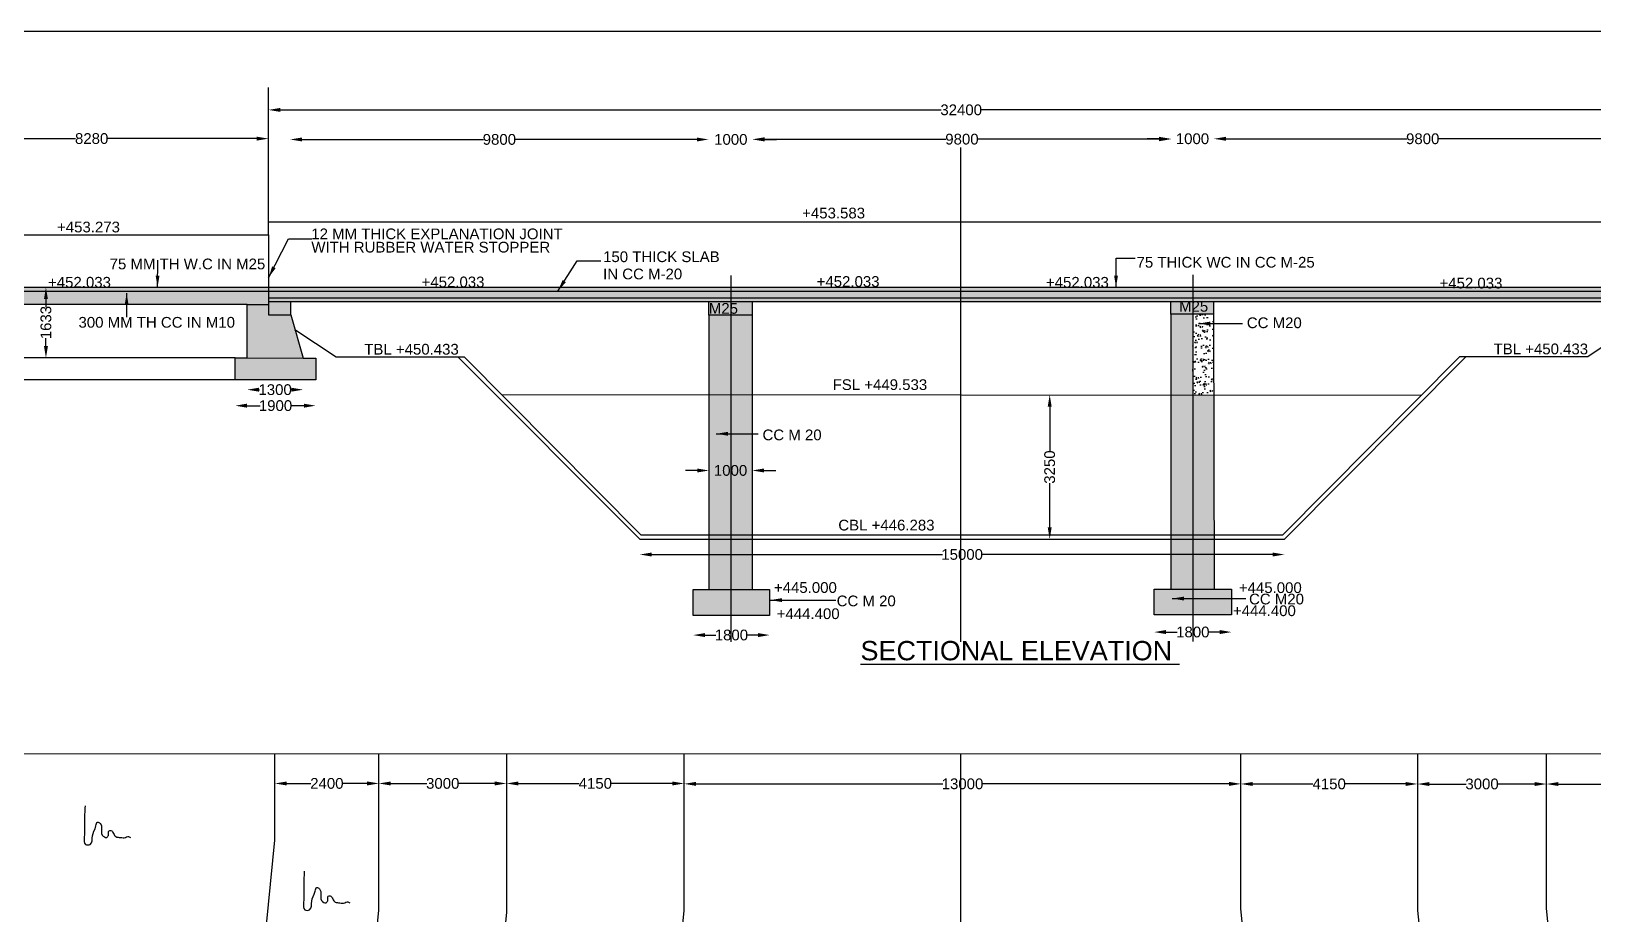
# Model space of a CAD drawing. Header units: millimetres. Extents: x 2030163 to 2138492, y 45478603 to 45539155.
# Drawn here: x 2057371 to 2093793, y 45518571 to 45539155 of the extents above; entities that cross this region are included whole.
import ezdxf

# ---------------------------------------------------------------- set-up
doc = ezdxf.new("R2010")
doc.units = ezdxf.units.MM
doc.header["$MEASUREMENT"] = 0
doc.layers.add('DRAWING', color=2, linetype='Continuous')
doc.layers.add('TEXT', color=7, linetype='Continuous')
doc.styles.get("Standard").update_dxf_attribs({"font": 'arial.ttf', "height": 250})
doc.dimstyles.get("Standard").update_dxf_attribs({"dimtxt": 300, "dimasz": 275, "dimexe": 0.18, "dimexo": 0.0625, "dimgap": 0.09, "dimtad": 0, "dimdec": 0, "dimzin": 0, "dimdsep": 46, "dimtxsty": 'Standard', "dimcen": 0.09, "dimse1": 1, "dimse2": 1, "dimadec": 0, "dimazin": 0, "dimtfac": 1, "dimtdec": 0, "dimtofl": 0, "dimtmove": 0, "dimatfit": 3, "dimfxl": 1, "dimtolj": 1, "dimtzin": 0, "dimarcsym": 0})
pattern_1 = [(50, (0, 0), (358.6300913, -31.3760675), [37.5, -412.5]), (355, (0, 0), (-69.3756668, 376.0960669), [30, -330]), (100.4514, (29.9, -2.6), (289.2546909, 344.719771), [31.870095, -350.571056]), (46.1842, (0, 100), (533.6205243, -82.759507), [56.25, -618.75]), (96.6356, (44.47, 93.1), (467.331353, 487.0589355), [47.805144, -525.8565]), (351.1842, (0, 100), (467.3309726, 487.0593005), [45, -495]), (21, (50, 75), (298.453526, -201.3094453), [37.5, -412.5]), (326, (50, 75), (121.657666, 362.5750225), [30, -330]), (71.4514, (74.87, 58.22), (420.1113143, 161.2652484), [31.870095, -350.571056]), (37.5, (0, 0), (6.07992766, 166.4469269), [0, -326, 0, -335, 0, -331.25]), (7.5, (0, 0), (131.5347687, 197.20585594), [0, -191, 0, -318.5, 0, -126.25]), (327.5, (-111.5, 0), (266.9112181, -11.27743587), [0, -125, 0, -390, 0, -517.5]), (317.5, (-161.5, 0), (291.5930847, 50.0524912), [0, -162.5, 0, -259, 0, -367.5])]

# ---------------------------------------------------------------- blocks, each defined once
blk = doc.blocks.new('*D58')
at = {"layer": 'Defpoints', "color": 0, "transparency": 16777216}
for p in [(2062902, 45536654), (2054655, 45534415), (2062902, 45534415)]:
    blk.add_point(p, dxfattribs=at)
at = {"layer": 'TEXT', "color": 0, "lineweight": -2, "transparency": 16777216}
for p, q in [((2054930, 45536654), (2058405, 45536654)), ((2062627, 45536654), (2059152, 45536654))]:
    blk.add_line(p, q, dxfattribs=at)
at = {"layer": 'TEXT', "color": 0, "transparency": 16777216}
for points in [[(2054930, 45536699), (2054930, 45536608), (2054655, 45536654)], [(2062627, 45536699), (2062627, 45536608), (2062902, 45536654)]]:
    blk.add_solid(points, dxfattribs=at)
at = {"layer": 'TEXT', "color": 0, "transparency": 16777216, "insert": (2058779, 45536654), "char_height": 250, "attachment_point": 5}
blk.add_mtext('\\A1;8280', dxfattribs=at)
blk = doc.blocks.new('*D59')
at = {"layer": 'Defpoints', "color": 0, "transparency": 16777216}
for p in [(2095194, 45537323), (2062902, 45534719), (2095194, 45534719)]:
    blk.add_point(p, dxfattribs=at)
at = {"layer": 'TEXT', "color": 0, "lineweight": -2, "transparency": 16777216}
for p, q in [((2063177, 45537323), (2078578, 45537323)), ((2094919, 45537323), (2079518, 45537323))]:
    blk.add_line(p, q, dxfattribs=at)
at = {"layer": 'TEXT', "color": 0, "transparency": 16777216}
for points in [[(2063177, 45537368), (2063177, 45537277), (2062902, 45537323)], [(2094919, 45537368), (2094919, 45537277), (2095194, 45537323)]]:
    blk.add_solid(points, dxfattribs=at)
at = {"layer": 'TEXT', "color": 0, "transparency": 16777216, "insert": (2079048, 45537323), "char_height": 250, "attachment_point": 5}
blk.add_mtext('\\A1;32400', dxfattribs=at)
blk = doc.blocks.new('*D60')
at = {"layer": 'Defpoints', "color": 0, "transparency": 16777216}
for p in [(2063405, 45536652), (2073161, 45536644), (2073161, 45536634)]:
    blk.add_point(p, dxfattribs=at)
at = {"layer": 'TEXT', "color": 0, "lineweight": -2, "transparency": 16777216}
for p, q in [((2063680, 45536634), (2067910, 45536634)), ((2072886, 45536634), (2068656, 45536634))]:
    blk.add_line(p, q, dxfattribs=at)
at = {"layer": 'TEXT', "color": 0, "transparency": 16777216}
for points in [[(2063680, 45536679), (2063680, 45536588), (2063405, 45536634)], [(2072886, 45536679), (2072886, 45536588), (2073161, 45536634)]]:
    blk.add_solid(points, dxfattribs=at)
at = {"layer": 'TEXT', "color": 0, "transparency": 16777216, "insert": (2068283, 45536634), "char_height": 250, "attachment_point": 5}
blk.add_mtext('\\A1;9800', dxfattribs=at)
blk = doc.blocks.new('*D61')
at = {"layer": 'Defpoints', "color": 0, "transparency": 16777216}
for p in [(2073161, 45536644), (2074195, 45536634), (2074195, 45536634)]:
    blk.add_point(p, dxfattribs=at)
at = {"layer": 'TEXT', "color": 0, "lineweight": -2, "transparency": 16777216}
for p, q in [((2072886, 45536634), (2072611, 45536634)), ((2074470, 45536634), (2074745, 45536634))]:
    blk.add_line(p, q, dxfattribs=at)
at = {"layer": 'TEXT', "color": 0, "transparency": 16777216}
for points in [[(2072886, 45536679), (2072886, 45536588), (2073161, 45536634)], [(2074470, 45536679), (2074470, 45536588), (2074195, 45536634)]]:
    blk.add_solid(points, dxfattribs=at)
at = {"layer": 'TEXT', "color": 0, "transparency": 16777216, "insert": (2073678, 45536634), "char_height": 250, "attachment_point": 5}
blk.add_mtext('\\A1;1000', dxfattribs=at)
blk = doc.blocks.new('*D62')
at = {"layer": 'Defpoints', "color": 0, "transparency": 16777216}
for p in [(2074195, 45536634), (2083935, 45536666), (2083935, 45536640)]:
    blk.add_point(p, dxfattribs=at)
at = {"layer": 'TEXT', "color": 0, "lineweight": -2, "transparency": 16777216}
for p, q in [((2074470, 45536640), (2078692, 45536640)), ((2083660, 45536640), (2079438, 45536640))]:
    blk.add_line(p, q, dxfattribs=at)
at = {"layer": 'TEXT', "color": 0, "transparency": 16777216}
for points in [[(2074470, 45536686), (2074470, 45536594), (2074195, 45536640)], [(2083660, 45536686), (2083660, 45536594), (2083935, 45536640)]]:
    blk.add_solid(points, dxfattribs=at)
at = {"layer": 'TEXT', "color": 0, "transparency": 16777216, "insert": (2079065, 45536640), "char_height": 250, "attachment_point": 5}
blk.add_mtext('\\A1;9800', dxfattribs=at)
blk = doc.blocks.new('*D63')
at = {"layer": 'Defpoints', "color": 0, "transparency": 16777216}
for p in [(2083935, 45536640), (2084943, 45536650), (2084943, 45536640)]:
    blk.add_point(p, dxfattribs=at)
at = {"layer": 'TEXT', "color": 0, "lineweight": -2, "transparency": 16777216}
for p, q in [((2083660, 45536650), (2083385, 45536650)), ((2085218, 45536650), (2085493, 45536650))]:
    blk.add_line(p, q, dxfattribs=at)
at = {"layer": 'TEXT', "color": 0, "transparency": 16777216}
for points in [[(2083660, 45536696), (2083660, 45536604), (2083935, 45536650)], [(2085218, 45536696), (2085218, 45536604), (2084943, 45536650)]]:
    blk.add_solid(points, dxfattribs=at)
at = {"layer": 'TEXT', "color": 0, "transparency": 16777216, "insert": (2084439, 45536650), "char_height": 250, "attachment_point": 5}
blk.add_mtext('\\A1;1000', dxfattribs=at)
blk = doc.blocks.new('*D64')
at = {"layer": 'Defpoints', "color": 0, "transparency": 16777216}
for p in [(2084943, 45536650), (2094669, 45536650), (2094669, 45536649)]:
    blk.add_point(p, dxfattribs=at)
at = {"layer": 'TEXT', "color": 0, "lineweight": -2, "transparency": 16777216}
for p, q in [((2085218, 45536649), (2089433, 45536649)), ((2094394, 45536649), (2090179, 45536649))]:
    blk.add_line(p, q, dxfattribs=at)
at = {"layer": 'TEXT', "color": 0, "transparency": 16777216}
for points in [[(2085218, 45536695), (2085218, 45536604), (2084943, 45536649)], [(2094394, 45536695), (2094394, 45536604), (2094669, 45536649)]]:
    blk.add_solid(points, dxfattribs=at)
at = {"layer": 'TEXT', "color": 0, "transparency": 16777216, "insert": (2089806, 45536649), "char_height": 250, "attachment_point": 5}
blk.add_mtext('\\A1;9800', dxfattribs=at)
blk = doc.blocks.new('*D70')
at = {"layer": 'Defpoints', "color": 0, "transparency": 16777216}
for p in [(2057680, 45533190), (2057714, 45531546), (2057714, 45531546)]:
    blk.add_point(p, dxfattribs=at)
at = {"layer": 'TEXT', "color": 0, "lineweight": -2, "transparency": 16777216}
for p, q in [((2057714, 45532915), (2057714, 45532729)), ((2057714, 45531821), (2057714, 45532006))]:
    blk.add_line(p, q, dxfattribs=at)
at = {"layer": 'TEXT', "color": 0, "transparency": 16777216}
for points in [[(2057668, 45532915), (2057760, 45532915), (2057714, 45533190)], [(2057668, 45531821), (2057760, 45531821), (2057714, 45531546)]]:
    blk.add_solid(points, dxfattribs=at)
at = {"layer": 'TEXT', "color": 0, "transparency": 16777216, "insert": (2057714, 45532368), "char_height": 250, "attachment_point": 5, "rotation": 90}
blk.add_mtext('\\A1;1633', dxfattribs=at)
blk = doc.blocks.new('*D71')
at = {"layer": 'Defpoints', "color": 0, "transparency": 16777216}
for p in [(2062405, 45531546), (2063708, 45531539), (2063708, 45530804)]:
    blk.add_point(p, dxfattribs=at)
at = {"layer": 'TEXT', "color": 0, "lineweight": -2, "transparency": 16777216}
for p, q in [((2062680, 45530804), (2062695, 45530804)), ((2063433, 45530804), (2063418, 45530804))]:
    blk.add_line(p, q, dxfattribs=at)
at = {"layer": 'TEXT', "color": 0, "transparency": 16777216}
for points in [[(2062680, 45530850), (2062680, 45530758), (2062405, 45530804)], [(2063433, 45530850), (2063433, 45530758), (2063708, 45530804)]]:
    blk.add_solid(points, dxfattribs=at)
at = {"layer": 'TEXT', "color": 0, "transparency": 16777216, "insert": (2063056, 45530804), "char_height": 250, "attachment_point": 5}
blk.add_mtext('\\A1;1300', dxfattribs=at)
blk = doc.blocks.new('*D72')
at = {"layer": 'Defpoints', "color": 0, "transparency": 16777216}
for p in [(2062125, 45531038), (2064004, 45531038), (2064004, 45530432)]:
    blk.add_point(p, dxfattribs=at)
at = {"layer": 'TEXT', "color": 0, "lineweight": -2, "transparency": 16777216}
for p, q in [((2062400, 45530432), (2062704, 45530432)), ((2063729, 45530432), (2063426, 45530432))]:
    blk.add_line(p, q, dxfattribs=at)
at = {"layer": 'TEXT', "color": 0, "transparency": 16777216}
for points in [[(2062400, 45530478), (2062400, 45530386), (2062125, 45530432)], [(2063729, 45530478), (2063729, 45530386), (2064004, 45530432)]]:
    blk.add_solid(points, dxfattribs=at)
at = {"layer": 'TEXT', "color": 0, "transparency": 16777216, "insert": (2063065, 45530432), "char_height": 250, "attachment_point": 5}
blk.add_mtext('\\A1;1900', dxfattribs=at)
blk = doc.blocks.new('*D73')
at = {"layer": 'Defpoints', "color": 0, "transparency": 16777216}
for p in [(2073169, 45528922), (2074176, 45528922), (2074176, 45528922)]:
    blk.add_point(p, dxfattribs=at)
at = {"layer": 'TEXT', "color": 0, "lineweight": -2, "transparency": 16777216}
for p, q in [((2072894, 45528922), (2072619, 45528922)), ((2074451, 45528922), (2074726, 45528922))]:
    blk.add_line(p, q, dxfattribs=at)
at = {"layer": 'TEXT', "color": 0, "transparency": 16777216}
for points in [[(2072894, 45528968), (2072894, 45528876), (2073169, 45528922)], [(2074451, 45528968), (2074451, 45528876), (2074176, 45528922)]]:
    blk.add_solid(points, dxfattribs=at)
at = {"layer": 'TEXT', "color": 0, "transparency": 16777216, "insert": (2073672, 45528922), "char_height": 250, "attachment_point": 5}
blk.add_mtext('\\A1;1000', dxfattribs=at)
blk = doc.blocks.new('*D74')
at = {"layer": 'Defpoints', "color": 0, "transparency": 16777216}
for p in [(2072801, 45525542), (2074584, 45525542), (2074584, 45525087)]:
    blk.add_point(p, dxfattribs=at)
at = {"layer": 'TEXT', "color": 0, "lineweight": -2, "transparency": 16777216}
for p, q in [((2073076, 45525087), (2073331, 45525087)), ((2074309, 45525087), (2074053, 45525087))]:
    blk.add_line(p, q, dxfattribs=at)
at = {"layer": 'TEXT', "color": 0, "transparency": 16777216}
for points in [[(2073076, 45525133), (2073076, 45525041), (2072801, 45525087)], [(2074309, 45525133), (2074309, 45525041), (2074584, 45525087)]]:
    blk.add_solid(points, dxfattribs=at)
at = {"layer": 'TEXT', "color": 0, "transparency": 16777216, "insert": (2073692, 45525087), "char_height": 250, "attachment_point": 5}
blk.add_mtext('\\A1;1800', dxfattribs=at)
blk = doc.blocks.new('*D75')
at = {"layer": 'Defpoints', "color": 0, "transparency": 16777216}
for p in [(2083544, 45525556), (2085351, 45525556), (2085351, 45525157)]:
    blk.add_point(p, dxfattribs=at)
at = {"layer": 'TEXT', "color": 0, "lineweight": -2, "transparency": 16777216}
for p, q in [((2083819, 45525157), (2084086, 45525157)), ((2085076, 45525157), (2084808, 45525157))]:
    blk.add_line(p, q, dxfattribs=at)
at = {"layer": 'TEXT', "color": 0, "transparency": 16777216}
for points in [[(2083819, 45525203), (2083819, 45525111), (2083544, 45525157)], [(2085076, 45525203), (2085076, 45525111), (2085351, 45525157)]]:
    blk.add_solid(points, dxfattribs=at)
at = {"layer": 'TEXT', "color": 0, "transparency": 16777216, "insert": (2084447, 45525157), "char_height": 250, "attachment_point": 5}
blk.add_mtext('\\A1;1800', dxfattribs=at)
blk = doc.blocks.new('*D76')
at = {"layer": 'Defpoints', "color": 0, "transparency": 16777216}
for p in [(2081111, 45530681), (2081111, 45527322), (2081111, 45527322)]:
    blk.add_point(p, dxfattribs=at)
at = {"layer": 'TEXT', "color": 0, "lineweight": -2, "transparency": 16777216}
for p, q in [((2081111, 45530406), (2081111, 45529374)), ((2081111, 45527597), (2081111, 45528628))]:
    blk.add_line(p, q, dxfattribs=at)
at = {"layer": 'TEXT', "color": 0, "transparency": 16777216}
for points in [[(2081065, 45530406), (2081157, 45530406), (2081111, 45530681)], [(2081065, 45527597), (2081157, 45527597), (2081111, 45527322)]]:
    blk.add_solid(points, dxfattribs=at)
at = {"layer": 'TEXT', "color": 0, "transparency": 16777216, "insert": (2081111, 45529001), "char_height": 250, "attachment_point": 5, "rotation": 90}
blk.add_mtext('\\A1;3250', dxfattribs=at)
blk = doc.blocks.new('*D77')
at = {"layer": 'Defpoints', "color": 0, "transparency": 16777216}
for p in [(2071556, 45527322), (2086584, 45527322), (2086584, 45526964)]:
    blk.add_point(p, dxfattribs=at)
at = {"layer": 'TEXT', "color": 0, "lineweight": -2, "transparency": 16777216}
for p, q in [((2071831, 45526964), (2078612, 45526964)), ((2086309, 45526964), (2079528, 45526964))]:
    blk.add_line(p, q, dxfattribs=at)
at = {"layer": 'TEXT', "color": 0, "transparency": 16777216}
for points in [[(2071831, 45527010), (2071831, 45526918), (2071556, 45526964)], [(2086309, 45527010), (2086309, 45526918), (2086584, 45526964)]]:
    blk.add_solid(points, dxfattribs=at)
at = {"layer": 'TEXT', "color": 0, "transparency": 16777216, "insert": (2079070, 45526964), "char_height": 250, "attachment_point": 5}
blk.add_mtext('\\A1;15000', dxfattribs=at)
blk = doc.blocks.new('*D80')
at = {"layer": 'Defpoints', "color": 0, "transparency": 16777216}
for p in [(2063049, 45521631), (2065475, 45521630), (2065475, 45521630)]:
    blk.add_point(p, dxfattribs=at)
at = {"layer": 'TEXT', "color": 0, "lineweight": -2, "transparency": 16777216}
for p, q in [((2063324, 45521630), (2063887, 45521630)), ((2065200, 45521630), (2064637, 45521630))]:
    blk.add_line(p, q, dxfattribs=at)
at = {"layer": 'TEXT', "color": 0, "transparency": 16777216}
for points in [[(2063324, 45521676), (2063324, 45521584), (2063049, 45521630)], [(2065200, 45521676), (2065200, 45521584), (2065475, 45521630)]]:
    blk.add_solid(points, dxfattribs=at)
at = {"layer": 'TEXT', "color": 0, "transparency": 16777216, "insert": (2064262, 45521630), "char_height": 250, "attachment_point": 5}
blk.add_mtext('\\A1;2400', dxfattribs=at)
blk = doc.blocks.new('*D81')
at = {"layer": 'Defpoints', "color": 0, "transparency": 16777216}
for p in [(2065475, 45521630), (2068450, 45521630), (2068450, 45521630)]:
    blk.add_point(p, dxfattribs=at)
at = {"layer": 'TEXT', "color": 0, "lineweight": -2, "transparency": 16777216}
for p, q in [((2065750, 45521630), (2066590, 45521630)), ((2068175, 45521630), (2067336, 45521630))]:
    blk.add_line(p, q, dxfattribs=at)
at = {"layer": 'TEXT', "color": 0, "transparency": 16777216}
for points in [[(2065750, 45521676), (2065750, 45521584), (2065475, 45521630)], [(2068175, 45521676), (2068175, 45521584), (2068450, 45521630)]]:
    blk.add_solid(points, dxfattribs=at)
at = {"layer": 'TEXT', "color": 0, "transparency": 16777216, "insert": (2066963, 45521630), "char_height": 250, "attachment_point": 5}
blk.add_mtext('\\A1;3000', dxfattribs=at)
blk = doc.blocks.new('*D82')
at = {"layer": 'Defpoints', "color": 0, "transparency": 16777216}
for p in [(2068450, 45521630), (2072591, 45521630), (2072591, 45521630)]:
    blk.add_point(p, dxfattribs=at)
at = {"layer": 'TEXT', "color": 0, "lineweight": -2, "transparency": 16777216}
for p, q in [((2068725, 45521630), (2070142, 45521630)), ((2072316, 45521630), (2070898, 45521630))]:
    blk.add_line(p, q, dxfattribs=at)
at = {"layer": 'TEXT', "color": 0, "transparency": 16777216}
for points in [[(2068725, 45521676), (2068725, 45521584), (2068450, 45521630)], [(2072316, 45521676), (2072316, 45521584), (2072591, 45521630)]]:
    blk.add_solid(points, dxfattribs=at)
at = {"layer": 'TEXT', "color": 0, "transparency": 16777216, "insert": (2070520, 45521630), "char_height": 250, "attachment_point": 5}
blk.add_mtext('\\A1;4150', dxfattribs=at)
blk = doc.blocks.new('*D83')
at = {"layer": 'Defpoints', "color": 0, "transparency": 16777216}
for p in [(2072591, 45521630), (2085567, 45521628), (2085567, 45521620)]:
    blk.add_point(p, dxfattribs=at)
at = {"layer": 'TEXT', "color": 0, "lineweight": -2, "transparency": 16777216}
for p, q in [((2072866, 45521620), (2078620, 45521620)), ((2085292, 45521620), (2079537, 45521620))]:
    blk.add_line(p, q, dxfattribs=at)
at = {"layer": 'TEXT', "color": 0, "transparency": 16777216}
for points in [[(2072866, 45521666), (2072866, 45521574), (2072591, 45521620)], [(2085292, 45521666), (2085292, 45521574), (2085567, 45521620)]]:
    blk.add_solid(points, dxfattribs=at)
at = {"layer": 'TEXT', "color": 0, "transparency": 16777216, "insert": (2079079, 45521620), "char_height": 250, "attachment_point": 5}
blk.add_mtext('\\A1;13000', dxfattribs=at)
blk = doc.blocks.new('*D84')
at = {"layer": 'Defpoints', "color": 0, "transparency": 16777216}
for p in [(2085567, 45521617), (2089686, 45521618), (2089686, 45521617)]:
    blk.add_point(p, dxfattribs=at)
at = {"layer": 'TEXT', "color": 0, "lineweight": -2, "transparency": 16777216}
for p, q in [((2085842, 45521618), (2087248, 45521618)), ((2089411, 45521618), (2088004, 45521618))]:
    blk.add_line(p, q, dxfattribs=at)
at = {"layer": 'TEXT', "color": 0, "transparency": 16777216}
for points in [[(2085842, 45521664), (2085842, 45521572), (2085567, 45521618)], [(2089411, 45521664), (2089411, 45521572), (2089686, 45521618)]]:
    blk.add_solid(points, dxfattribs=at)
at = {"layer": 'TEXT', "color": 0, "transparency": 16777216, "insert": (2087626, 45521618), "char_height": 250, "attachment_point": 5}
blk.add_mtext('\\A1;4150', dxfattribs=at)
blk = doc.blocks.new('*D85')
at = {"layer": 'Defpoints', "color": 0, "transparency": 16777216}
for p in [(2089686, 45521618), (2092691, 45521618), (2092691, 45521617)]:
    blk.add_point(p, dxfattribs=at)
at = {"layer": 'TEXT', "color": 0, "lineweight": -2, "transparency": 16777216}
for p, q in [((2089961, 45521617), (2090816, 45521617)), ((2092416, 45521617), (2091561, 45521617))]:
    blk.add_line(p, q, dxfattribs=at)
at = {"layer": 'TEXT', "color": 0, "transparency": 16777216}
for points in [[(2089961, 45521663), (2089961, 45521571), (2089686, 45521617)], [(2092416, 45521663), (2092416, 45521571), (2092691, 45521617)]]:
    blk.add_solid(points, dxfattribs=at)
at = {"layer": 'TEXT', "color": 0, "transparency": 16777216, "insert": (2091189, 45521617), "char_height": 250, "attachment_point": 5}
blk.add_mtext('\\A1;3000', dxfattribs=at)
blk = doc.blocks.new('*D86')
at = {"layer": 'Defpoints', "color": 0, "transparency": 16777216}
for p in [(2092691, 45521618), (2098883, 45521618), (2098883, 45521617)]:
    blk.add_point(p, dxfattribs=at)
at = {"layer": 'TEXT', "color": 0, "lineweight": -2, "transparency": 16777216}
for p, q in [((2092966, 45521617), (2095414, 45521617)), ((2098608, 45521617), (2096160, 45521617))]:
    blk.add_line(p, q, dxfattribs=at)
at = {"layer": 'TEXT', "color": 0, "transparency": 16777216}
for points in [[(2092966, 45521663), (2092966, 45521571), (2092691, 45521617)], [(2098608, 45521663), (2098608, 45521571), (2098883, 45521617)]]:
    blk.add_solid(points, dxfattribs=at)
at = {"layer": 'TEXT', "color": 0, "transparency": 16777216, "insert": (2095787, 45521617), "char_height": 250, "attachment_point": 5}
blk.add_mtext('\\A1;6222', dxfattribs=at)

msp = doc.modelspace()

# ---------------------------------------------------------------- hatches: boundary and pattern name
at = {"layer": 'DRAWING'}
h = msp.add_hatch(dxfattribs=at)
h.set_pattern_fill('AR-CONC', color=0, scale=50, style=0)
h.set_pattern_definition(pattern_1)
h.paths.add_polyline_path([(2062901.7, 45533189.5), (2054655.4, 45533189.5), (2054655.4, 45533101.6), (2062901.7, 45533101.6)])
h.paths.add_polyline_path([(2062901.7, 45533101.6), (2054655.4, 45533101.6), (2054655.4, 45532791), (2062404.8, 45532791), (2062901.7, 45532791)])
h.paths.add_polyline_path([(2055083.4, 45532791), (2054655.4, 45532791), (2054655.4, 45531545.7), (2054931.9, 45531545.7)])
h.paths.add_polyline_path([(2063420.3, 45532545.8), (2062901.7, 45532545.8), (2062901.7, 45532791), (2062404.8, 45532791), (2062404.8, 45531545.7), (2063708.1, 45531538.7)])
h.paths.add_polyline_path([(2064004.1, 45531538.7), (2063708.1, 45531538.7), (2062404.8, 45531545.7), (2062125.3, 45531545.7), (2062125.3, 45531037.6), (2064004.1, 45531037.6)])
h = msp.add_hatch(dxfattribs=at)
h.set_pattern_fill('AR-CONC', color=0, scale=50, style=0)
h.set_pattern_definition(pattern_1)
h.paths.add_polyline_path([(2063420.3, 45532855.6), (2062901.7, 45532855.6), (2062901.7, 45532545.8), (2063420.3, 45532545.8)])
h.paths.add_polyline_path([(2073675.7, 45533189.5), (2062901.7, 45533189.5), (2062901.7, 45533101.6), (2073675.7, 45533101.6)])
h.paths.add_polyline_path([(2073675.7, 45533101.6), (2062901.7, 45533101.6), (2062901.7, 45532947), (2073675.7, 45532947)])
h.paths.add_polyline_path([(2073675.7, 45532947), (2062901.7, 45532947), (2062901.7, 45532855.6), (2073675.7, 45532855.6)])
h.paths.add_polyline_path([(2073675.7, 45532855.6), (2073168.9, 45532855.6), (2073168.9, 45532543.3), (2073675.7, 45532543.3)])
h.paths.add_polyline_path([(2074175.7, 45532855.6), (2073675.7, 45532855.6), (2073675.7, 45532543.3), (2074175.7, 45532543.3)])
h.paths.add_polyline_path([(2074175.7, 45532543.3), (2073675.7, 45532543.3), (2073675.7, 45530685.6), (2074175.7, 45530685.2)])
h.paths.add_polyline_path([(2073675.7, 45532543.3), (2073168.9, 45532543.3), (2073168.9, 45530685.9), (2073675.7, 45530685.6)])
h.paths.add_polyline_path([(2073675.7, 45530685.6), (2073168.9, 45530685.9), (2073168.9, 45527423.6), (2073675.7, 45527423.6)])
h.paths.add_polyline_path([(2074175.7, 45530685.2), (2073675.7, 45530685.6), (2073675.7, 45527423.6), (2074175.7, 45527423.6)])
h.paths.add_polyline_path([(2073675.7, 45527423.6), (2073168.9, 45527423.6), (2073168.9, 45527322), (2073675.7, 45527322)])
h.paths.add_polyline_path([(2074175.7, 45527423.6), (2073675.7, 45527423.6), (2073675.7, 45527322), (2074175.7, 45527322)])
h.paths.add_polyline_path([(2074175.7, 45527322), (2073675.7, 45527322), (2073675.7, 45526148.3), (2074175.7, 45526148.3)])
h.paths.add_polyline_path([(2073675.7, 45527322), (2073168.9, 45527322), (2073168.9, 45526148.3), (2073675.7, 45526148.3)])
h.paths.add_polyline_path([(2073675.7, 45526148.3), (2072800.8, 45526148.3), (2072800.8, 45525542.4), (2073675.7, 45525542.4)])
h.paths.add_polyline_path([(2074583.5, 45526148.3), (2073675.7, 45526148.3), (2073675.7, 45525542.4), (2074583.5, 45525542.4)])
h = msp.add_hatch(dxfattribs=at)
h.set_pattern_fill('AR-CONC', color=0, scale=50, style=0)
h.set_pattern_definition(pattern_1)
h.paths.add_polyline_path([(2079032.7, 45533189.5), (2073675.7, 45533189.5), (2073675.7, 45533101.6), (2079032.7, 45533101.6)])
h.paths.add_polyline_path([(2079032.7, 45533101.6), (2073675.7, 45533101.6), (2073675.7, 45532947), (2079032.7, 45532947)])
h.paths.add_polyline_path([(2079032.7, 45532947), (2073675.7, 45532947), (2073675.7, 45532855.6), (2074175.7, 45532855.6), (2079032.7, 45532855.6)])
h.paths.add_polyline_path([(2084444.3, 45533189.5), (2079032.7, 45533189.5), (2079032.7, 45533101.6), (2084444.3, 45533101.6)])
h.paths.add_polyline_path([(2084444.3, 45533101.6), (2079032.7, 45533101.6), (2079032.7, 45532947), (2084444.3, 45532947)])
h.paths.add_polyline_path([(2084444.3, 45532947), (2079032.7, 45532947), (2079032.7, 45532855.6), (2084444.3, 45532855.6)])
h.paths.add_polyline_path([(2084932.9, 45532855.6), (2084444.3, 45532855.6), (2084444.3, 45532561.9), (2084932.9, 45532561.9)])
h.paths.add_polyline_path([(2084444.3, 45532855.6), (2083937.4, 45532855.6), (2083937.4, 45532561.9), (2084444.3, 45532561.9)])
h.paths.add_polyline_path([(2084444.3, 45532561.9), (2083937.4, 45532561.9), (2083937.4, 45530678.6), (2084444.3, 45530678.3)])
h.paths.add_polyline_path([(2084444.3, 45530678.3), (2083937.4, 45530678.6), (2083937.4, 45527423.6), (2084444.3, 45527423.6)])
h.paths.add_polyline_path([(2084444.3, 45527423.6), (2083937.4, 45527423.6), (2083937.4, 45527322), (2084444.3, 45527322)])
h.paths.add_polyline_path([(2084944.2, 45527423.6), (2084444.3, 45527423.6), (2084444.3, 45527322), (2084944.2, 45527322)])
h.paths.add_polyline_path([(2084944.2, 45527322), (2084444.3, 45527322), (2084444.3, 45526154.9), (2084944.2, 45526154.9)])
h.paths.add_polyline_path([(2084444.3, 45527322), (2083937.4, 45527322), (2083937.4, 45526154.9), (2084444.3, 45526154.9)])
h.paths.add_polyline_path([(2084444.3, 45526154.9), (2083543.6, 45526154.9), (2083543.6, 45525556.1), (2084444.3, 45525556.1)])
h.paths.add_polyline_path([(2085351, 45526154.9), (2084444.3, 45526154.9), (2084444.3, 45525556.1), (2085351, 45525556.1)])
h.paths.add_polyline_path([(2084944.2, 45530677.9), (2084444.3, 45530678.3), (2084444.3, 45527423.6), (2084944.2, 45527423.6)])
h = msp.add_hatch(dxfattribs=at)
h.set_pattern_fill('AR-CONC', color=0, scale=50, style=0)
h.set_pattern_definition(pattern_1)
h.paths.add_polyline_path([(2095194.5, 45533189.5), (2084444.3, 45533189.5), (2084444.3, 45533101.6), (2095194.5, 45533101.6)])
h.paths.add_polyline_path([(2095194.5, 45533101.6), (2084444.3, 45533101.6), (2084444.3, 45532947), (2095194.5, 45532947)])
h.paths.add_polyline_path([(2095194.5, 45532947), (2084444.3, 45532947), (2084444.3, 45532855.6), (2084932.9, 45532855.6), (2095194.5, 45532855.6)])
h.paths.add_polyline_path([(2096053.8, 45533189.5), (2095194.5, 45533189.5), (2095194.5, 45533101.6), (2095923.2, 45533101.6)])
h.paths.add_polyline_path([(2095923.2, 45533101.6), (2095194.5, 45533101.6), (2095194.5, 45532797.9), (2095471.9, 45532797.9)])
h.paths.add_polyline_path([(2095194.5, 45532855.6), (2094709.2, 45532855.6), (2094709.2, 45532561.4), (2095120.5, 45532561.4), (2095194.5, 45532611.2)])
h.paths.add_polyline_path([(2095120.5, 45532561.4), (2094709.2, 45532561.4), (2094608.5, 45532216.8)], flags=16)
h.paths.add_polyline_path([(2095696.7, 45532797.9), (2095471.9, 45532797.9), (2095194.5, 45532611.2), (2095194.5, 45532561.4), (2095120.5, 45532561.4), (2094608.5, 45532216.8), (2094411.9, 45531543.9), (2095696.7, 45531543.9)])
h.paths.add_polyline_path([(2096008.9, 45531543.9), (2095696.7, 45531543.9), (2094103.8, 45531543.9), (2094103.8, 45531048.1), (2096008.9, 45531048.1)])
h.paths.add_polyline_path([(2100697.1, 45533101.6), (2095923.2, 45533101.6), (2095471.9, 45532797.9), (2095696.7, 45532797.9), (2100697.1, 45532797.9)])
h.paths.add_polyline_path([(2100697.1, 45533189.5), (2096053.8, 45533189.5), (2095923.2, 45533101.6), (2100697.1, 45533101.6)])
h.paths.add_polyline_path([(2100697.1, 45532797.9), (2100360.8, 45532797.9), (2100508.3, 45532147.9), (2100697.1, 45532147.9)])
h = msp.add_hatch(dxfattribs=at)
h.set_pattern_fill('AR-CONC', color=0, scale=50, style=0)
h.set_pattern_definition(pattern_1)
h.paths.add_polyline_path([(2084932.9, 45532561.9), (2084444.3, 45532561.9), (2084444.3, 45530678.3), (2084936.2, 45530677.9)])

# ---------------------------------------------------------------- linework, layer by layer
at = {"layer": 'DRAWING', "color": 0}
for points in [[(2030162.8, 45539155.2), (2138101.6, 45539155.2), (2138101.6, 45478603.2), (2030162.8, 45478603.2)], [(2073168.9, 45532855.6), (2074175.7, 45532855.6), (2074175.7, 45532543.3), (2073168.9, 45532543.3)], [(2083937.4, 45532855.6), (2084932.9, 45532855.6), (2084932.9, 45532561.9), (2083937.4, 45532561.9)], [(2072800.8, 45526148.3), (2074583.5, 45526148.3), (2074583.5, 45525542.4), (2072800.8, 45525542.4)], [(2083543.6, 45526154.9), (2085351, 45526154.9), (2085351, 45525556.1), (2083543.6, 45525556.1)]]:
    msp.add_lwpolyline(points, close=True, dxfattribs=at)
for points in [[(2044233.1, 45533189.5), (2046076.5, 45534414.6), (2062901.7, 45534414.6), (2062901.7, 45537846.3)], [(2079032.7, 45536447.3), (2079032.7, 45524927.1)], [(2062901.7, 45534718.8), (2095194.5, 45534718.8)], [(2062901.7, 45534414.6), (2062901.7, 45532545.8), (2063420.3, 45532545.8), (2063708.1, 45531538.7), (2064004.1, 45531538.7), (2064004.1, 45531037.6), (2062125.3, 45531037.6), (2062125.3, 45531545.7), (2062404.8, 45531545.7), (2062404.8, 45532791), (2062901.7, 45532791)], [(2039690.9, 45533189.5), (2114591.9, 45533189.5)], [(2063517.4, 45532205.8), (2064479.3, 45531570.8), (2067464.8, 45531570.8), (2071581.7, 45527423.6), (2086544.6, 45527423.6), (2090671.1, 45531573.8), (2093653, 45531573.8), (2096053.8, 45533189.5)], [(2073675.7, 45533461.9), (2073675.7, 45524933.4)], [(2084444.3, 45533480.4), (2084444.3, 45524939.1)], [(2054655.4, 45533101.6), (2100697.1, 45533101.6)], [(2062901.7, 45532947), (2095194.5, 45532947)], [(2062901.7, 45532855.6), (2095194.5, 45532855.6)], [(2063420.3, 45532545.8), (2063420.3, 45532855.6)], [(2062404.8, 45532791), (2054655.4, 45532791)], [(2073168.9, 45532543.3), (2073168.9, 45526148.3)], [(2074175.7, 45532543.3), (2074175.7, 45526148.3)], [(2083937.4, 45532561.9), (2083937.4, 45526154.9)], [(2084932.9, 45532561.9), (2084944.2, 45526154.9)], [(2062125.3, 45531545.7), (2049177.5, 45531545.7)], [(2062404.8, 45531545.7), (2063708.1, 45531538.7)], [(2067318.5, 45531570.8), (2071556.1, 45527322), (2086583.6, 45527322), (2090821.8, 45531573.8)], [(2062125.3, 45531037.6), (2049177.5, 45531037.6)], [(2068340, 45530689.2), (2089777.1, 45530674.7)], [(2042192.2, 45522322.5), (2042192.2, 45487155.4), (2113006.7, 45487155.4), (2113006.7, 45522308.8), (2042192.2, 45522322.5)], [(2062073, 45510367.1), (2063049, 45520307.2), (2063049.4, 45522318.5)], [(2064481.4, 45508748.4), (2065474.4, 45518672.8), (2065475.1, 45522318)], [(2068450.3, 45522317.4), (2068450.3, 45518629.3), (2067480.3, 45508748.4)], [(2071624.5, 45508748.4), (2072590, 45518671.6), (2072590.7, 45522316.6)], [(2079029.7, 45522315.4), (2079029.7, 45487155.4)], [(2086589.1, 45508748.4), (2085566, 45518711.6), (2085566.7, 45522314.1)], [(2089686.1, 45522313.3), (2089686.1, 45518670.3), (2090725.5, 45508748.4)], [(2093693, 45508748.4), (2092690.6, 45518719.9), (2092691.3, 45522312.7)]]:
    msp.add_lwpolyline(points, dxfattribs=at)
at = {"layer": 'TEXT', "color": 0}
for points in [[(2058624.5, 45521105.5), (2058611.4, 45520730.9), (2058607.3, 45520386.5), (2058638.2, 45520207.5), (2058745.3, 45520211.6), (2058796.7, 45520407.1), (2058879.1, 45520641.6), (2058918.2, 45520730.1), (2058980, 45520695.1), (2059010.9, 45520577.8), (2059027.3, 45520427.7), (2059132.3, 45520374.2), (2059173.5, 45520440), (2059183.8, 45520524.4), (2059225, 45520532.6), (2059288.8, 45520462.6), (2059344.4, 45520390.6), (2059451.5, 45520372.1), (2059566.8, 45520368), (2059620.3, 45520394.7), (2059686.2, 45520370)], [(2063736.4, 45519582.6), (2063723.3, 45519208.1), (2063719.2, 45518863.7), (2063750.1, 45518684.7), (2063857.2, 45518688.8), (2063908.6, 45518884.3), (2063991, 45519118.8), (2064030.1, 45519207.3), (2064091.9, 45519172.3), (2064122.8, 45519055), (2064139.2, 45518904.8), (2064244.3, 45518851.4), (2064285.4, 45518917.2), (2064295.7, 45519001.5), (2064336.9, 45519009.8), (2064400.7, 45518939.8), (2064456.3, 45518867.8), (2064563.4, 45518849.3), (2064678.7, 45518845.2), (2064732.2, 45518871.9), (2064798.1, 45518847.2)]]:
    msp.add_spline(points, degree=3, dxfattribs=at)

# ---------------------------------------------------------------- texts
for s, height, p in [('+453.583', 250, (2075340.9, 45534794.8)), ('+453.273', 250, (2057972.3, 45534469.3)), ('12 MM THICK EXPLANATION JOINT ', 250, (2063899.1, 45534309.6)), ('WITH RUBBER WATER STOPPER ', 250, (2063900.3, 45534000.1)), ('150 THICK SLAB ', 250, (2070701.3, 45533777)), ('75 THICK WC IN CC M-25', 250, (2083136, 45533648.4)), ('75 MM TH W.C IN M25', 250, (2059198.6, 45533608.7)), ('IN CC M-20', 250, (2070701.3, 45533375.4)), ('+452.033', 250, (2057762.7, 45533182.2)), ('+452.033', 250, (2066469.9, 45533189.5)), ('+452.033', 250, (2075679, 45533199.5)), ('+452.033', 250, (2081023.8, 45533181.4)), ('+452.033', 250, (2090197.3, 45533163.1)), ('M25', 250, (2073165.7, 45532573.1)), ('M25', 250, (2084126.6, 45532621.1)), ('300 MM TH CC IN M10 ', 250, (2058472.4, 45532248.8)), ('CC M20', 250, (2085706.1, 45532238.2)), ('TBL +450.433', 250, (2065133.5, 45531621.9)), ('TBL +450.433', 250, (2091457.8, 45531628.9)), ('FSL +449.533', 250, (2076051.8, 45530796.8)), ('CC M 20', 250, (2074417, 45529626.1)), ('CBL +446.283', 250, (2076183.8, 45527523.9)), ('+445.000', 250, (2074683.4, 45526069.9)), ('+445.000', 250, (2085520.6, 45526066.5)), ('CC M 20', 250, (2076145.6, 45525757.7)), ('CC M20', 250, (2085757.6, 45525801.6)), ('+444.400', 250, (2074747.6, 45525460.3)), ('+444.400', 250, (2085382.3, 45525529.7)), ('%%USECTIONAL ELEVATION ', 450, (2076700.5, 45524499.8))]:
    msp.add_text(s, height=height, dxfattribs=at).set_placement(p)

# ---------------------------------------------------------------- dimensions: what is measured, and where the dimension line sits
for base, p1, p2, text, picture, middle in [((2095194.5, 45537322.6), (2062901.7, 45534718.8), (2095194.5, 45534718.8), '32400', '*D59', (2079048.1, 45537322.6)), ((2062901.7, 45536653.7), (2054655.4, 45534414.6), (2062901.7, 45534414.6), '8280', '*D58', (2058778.5, 45536653.7)), ((2083935.4, 45536640.1), (2074194.8, 45536633.6), (2083935.4, 45536665.7), '9800', '*D62', (2079065.1, 45536640.1)), ((2084942.9, 45536649.8), (2083935.4, 45536640.1), (2084942.9, 45536640.1), '1000', '*D63', (2084439.2, 45536649.8)), ((2094668.8, 45536649.4), (2084942.9, 45536649.8), (2094668.8, 45536649.8), '9800', '*D64', (2089805.9, 45536649.4)), ((2073161.1, 45536633.6), (2063405.1, 45536651.8), (2073161.1, 45536643.6), '9800', '*D60', (2068283.1, 45536633.6)), ((2074194.8, 45536633.6), (2073161.1, 45536643.6), (2074194.8, 45536633.6), '1000', '*D61', (2073677.9, 45536633.6)), ((2063708.1, 45530803.7), (2062404.8, 45531545.7), (2063708.1, 45531538.7), '1300', '*D71', (2063056.5, 45530803.7)), ((2064004.1, 45530431.9), (2062125.3, 45531037.6), (2064004.1, 45531037.6), '1900', '*D72', (2063064.7, 45530431.9)), ((2074175.7, 45528922.3), (2073168.9, 45528922.3), (2074175.7, 45528922.3), '1000', '*D73', (2073672.3, 45528922.3)), ((2086583.6, 45526964.1), (2071556.1, 45527322), (2086583.6, 45527322), '15000', '*D77', (2079069.9, 45526964.1)), ((2074583.5, 45525087.1), (2072800.8, 45525542.4), (2074583.5, 45525542.4), '1800', '*D74', (2073692.1, 45525087.1)), ((2085351, 45525156.8), (2083543.6, 45525556.1), (2085351, 45525556.1), '1800', '*D75', (2084447.3, 45525156.8)), ((2065474.9, 45521630.3), (2063049.2, 45521630.8), (2065474.9, 45521630.3), '2400', '*D80', (2064262.1, 45521630.3)), ((2068450.3, 45521630.3), (2065474.9, 45521630.3), (2068450.3, 45521630.3), '3000', '*D81', (2066962.6, 45521630.3)), ((2072590.6, 45521630.3), (2068450.3, 45521630.3), (2072590.6, 45521629.5), '4150', '*D82', (2070520.5, 45521630.3)), ((2085566.6, 45521619.8), (2072590.6, 45521630.3), (2085566.6, 45521627.8), '13000', '*D83', (2079078.6, 45521619.8)), ((2089686.1, 45521618.1), (2085566.6, 45521617.3), (2089686.1, 45521617.3), '4150', '*D84', (2087626.3, 45521618.1)), ((2092691.1, 45521617.3), (2089686.1, 45521618.1), (2092691.1, 45521617.5), '3000', '*D85', (2091188.6, 45521617.3)), ((2098882.9, 45521617.3), (2092691.1, 45521617.5), (2098882.9, 45521617.5), '6222', '*D86', (2095787, 45521617.3))]:
    dim = msp.add_linear_dim(base=base, p1=p1, p2=p2, text=text, dimstyle='Standard', dxfattribs=at)
    dim.commit()
    dim.dimension.update_dxf_attribs({"geometry": picture, "text_midpoint": middle})
for base, p1, p2, text, picture, middle in [((2057714.2, 45531545.7), (2057680.5, 45533189.5), (2057714.2, 45531545.7), '1633', '*D70', (2057714.2, 45532367.6)), ((2081110.9, 45527322), (2081110.9, 45530680.5), (2081110.9, 45527322), '3250', '*D76', (2081110.9, 45529001.3))]:
    dim = msp.add_linear_dim(base=base, p1=p1, p2=p2, angle=90, text=text, dimstyle='Standard', dxfattribs=at)
    dim.commit()
    dim.dimension.update_dxf_attribs({"geometry": picture, "text_midpoint": middle})

# ---------------------------------------------------------------- leaders
for points in [[(2062901.7, 45533412.6), (2063367, 45534318.4), (2063908.2, 45534318.4)], [(2060315.8, 45533189.5), (2060318.2, 45533824.3)], [(2069646.2, 45533101.6), (2070100.3, 45533809.2), (2070645.2, 45533809.2)], [(2082656.9, 45533189.5), (2082656.9, 45533867.6), (2083103.2, 45533867.6)], [(2059594.5, 45533054.5), (2059594.5, 45532490.7)], [(2084579.7, 45532345.2), (2085601.8, 45532345.2)], [(2073338.4, 45529777.2), (2074314.7, 45529777.2)], [(2074597.7, 45525901.6), (2076125.8, 45525901.6)], [(2083966.7, 45525937.7), (2085681.6, 45525937.7)]]:
    msp.add_leader(points, dimstyle='Standard', override={"dimgap": 0.09, "dimtad": 0}, dxfattribs=at)

doc.saveas('drawing.dxf')
